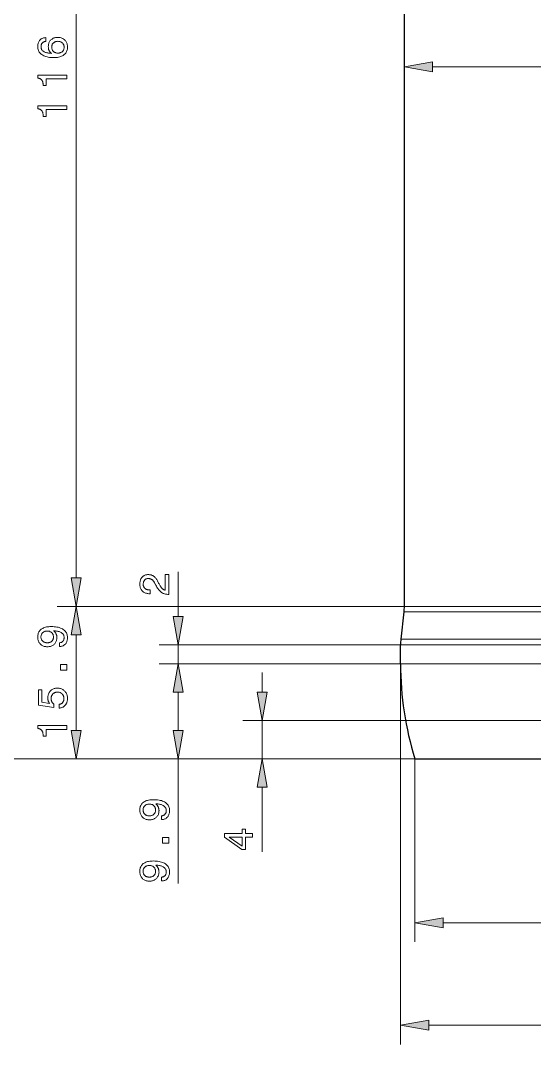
# Model space of a CAD drawing. Extents: x -99 to 297, y 0 to 420.
# Drawn here: x 35.1 to 88.7, y 102.8 to 209.6 of the extents above; entities that cross this region are included whole.
import ezdxf

# ---------------------------------------------------------------- set-up
doc = ezdxf.new("R2010")
doc.units = 0

msp = doc.modelspace()

# ---------------------------------------------------------------- linework, layer by layer
at = {"color": 7, "lineweight": 30}
for p, q in [((75.16, 148.48), (75.16, 264.98)), ((76.26, 132.58), (141.06, 132.58))]:
    msp.add_line(p, q, dxfattribs=at)
at = {"color": 7, "lineweight": 13}
for p, q in [((40.94, 151.44), (40.94, 262.03)), ((78.11, 204.72), (139.2, 204.72)), ((75.16, 148.48), (38.94, 148.48)), ((75.16, 148.48), (38.94, 148.48)), ((138.06, 148.48), (75.16, 148.48)), ((138.09, 147.9), (75.12, 147.9)), ((74.76, 144.48), (49.58, 144.48)), ((138.41, 144.48), (74.76, 144.48)), ((138.38, 145.07), (74.79, 145.07)), ((74.76, 142.48), (49.58, 142.48)), ((74.76, 142.48), (49.58, 142.48)), ((74.76, 142.48), (74.76, 102.81)), ((138.41, 142.48), (74.76, 142.48)), ((76.26, 132.58), (29.42, 132.58)), ((76.26, 132.58), (38.94, 132.58)), ((76.26, 132.58), (49.58, 132.58)), ((79.21, 115.5), (138.1, 115.5)), ((77.71, 104.81), (139.6, 104.81))]:
    msp.add_line(p, q, dxfattribs=at)
at = {"color": 7, "lineweight": 13, "ltscale": 0.116125}
msp.add_line((51.58, 147.44), (51.58, 152.08), dxfattribs=at)
at = {"color": 7, "lineweight": 30, "ltscale": 0.071415}
msp.add_line((75.12, 147.9), (74.79, 145.07), dxfattribs=at)
at = {"color": 7, "lineweight": 13, "ltscale": 0.249779}
msp.add_line((40.94, 135.54), (40.94, 145.53), dxfattribs=at)
at = {"color": 7, "lineweight": 13, "ltscale": 0.05}
msp.add_line((51.58, 142.48), (51.58, 144.48), dxfattribs=at)
at = {"color": 7, "lineweight": 30, "ltscale": 0.05}
msp.add_line((74.76, 142.48), (74.76, 144.48), dxfattribs=at)
at = {"color": 5, "lineweight": 13, "ltscale": 0.051139}
msp.add_line((60.32, 139.54), (60.32, 141.58), dxfattribs=at)
at = {"color": 7, "lineweight": 13, "ltscale": 0.099779}
msp.add_line((51.58, 135.54), (51.58, 139.53), dxfattribs=at)
at = {"color": 7, "lineweight": 13, "ltscale": 0.051139}
msp.add_line((51.58, 137.48), (51.58, 139.53), dxfattribs=at)
at = {"color": 5, "lineweight": 13}
msp.add_line((90.45, 136.58), (58.32, 136.58), dxfattribs=at)
at = {"color": 5, "lineweight": 13, "ltscale": 0.1}
msp.add_line((60.32, 132.58), (60.32, 136.58), dxfattribs=at)
at = {"color": 7, "lineweight": 13, "ltscale": 0.324704}
msp.add_line((51.58, 119.6), (51.58, 132.58), dxfattribs=at)
at = {"color": 5, "lineweight": 13, "ltscale": 0.448438}
msp.add_line((76.26, 132.58), (58.32, 132.58), dxfattribs=at)
at = {"color": 7, "lineweight": 13, "ltscale": 0.477174}
msp.add_line((76.26, 132.58), (76.26, 113.5), dxfattribs=at)
at = {"color": 5, "lineweight": 13, "ltscale": 0.168335}
msp.add_line((60.32, 122.9), (60.32, 129.63), dxfattribs=at)
at = {"color": 7, "lineweight": 13}
for points in [[(37.75, 207.77), (37.75, 207.37), (37.7, 207.37), (37.66, 207.36), (37.62, 207.35), (37.58, 207.33), (37.54, 207.32), (37.51, 207.3), (37.47, 207.28), (37.44, 207.26), (37.42, 207.24), (37.39, 207.21), (37.37, 207.18), (37.35, 207.15), (37.33, 207.12), (37.31, 207.08), (37.3, 207.04), (37.29, 207.01), (37.28, 206.96), (37.27, 206.92), (37.27, 206.88), (37.27, 206.83), (37.27, 206.76), (37.28, 206.7), (37.29, 206.64), (37.31, 206.59), (37.33, 206.54), (37.36, 206.49), (37.4, 206.44), (37.44, 206.4), (37.49, 206.36), (37.54, 206.32), (37.59, 206.29), (37.66, 206.26), (37.72, 206.23), (37.8, 206.21), (37.88, 206.19), (37.96, 206.17), (38.05, 206.15), (38.15, 206.14), (38.25, 206.13), (38.35, 206.12), (38.32, 206.15), (38.29, 206.17), (38.26, 206.2), (38.24, 206.23), (38.21, 206.26), (38.19, 206.29), (38.17, 206.32), (38.14, 206.36), (38.13, 206.39), (38.11, 206.43), (38.09, 206.47), (38.08, 206.5), (38.06, 206.54), (38.05, 206.58), (38.04, 206.62), (38.04, 206.66), (38.03, 206.7), (38.03, 206.75), (38.02, 206.79), (38.02, 206.84), (38.03, 206.92), (38.03, 207), (38.05, 207.08), (38.07, 207.15), (38.09, 207.22), (38.12, 207.29), (38.16, 207.35), (38.2, 207.42), (38.24, 207.47), (38.3, 207.53), (38.35, 207.58), (38.41, 207.62), (38.48, 207.66), (38.54, 207.7), (38.61, 207.73), (38.69, 207.75), (38.76, 207.77), (38.84, 207.78), (38.93, 207.79), (39.02, 207.79), (39.1, 207.79), (39.19, 207.78), (39.27, 207.77), (39.35, 207.75), (39.42, 207.72), (39.49, 207.69), (39.56, 207.66), (39.62, 207.61), (39.69, 207.57), (39.74, 207.51), (39.8, 207.45), (39.84, 207.39), (39.89, 207.33), (39.92, 207.26), (39.95, 207.19), (39.98, 207.11), (40, 207.03), (40.01, 206.95), (40.02, 206.86), (40.02, 206.78), (40.02, 206.67), (40.01, 206.57), (39.99, 206.48), (39.96, 206.39), (39.93, 206.31), (39.89, 206.23), (39.84, 206.16), (39.79, 206.09), (39.73, 206.03), (39.66, 205.97), (39.58, 205.91), (39.5, 205.87), (39.41, 205.82), (39.31, 205.79), (39.21, 205.76), (39.1, 205.73), (38.99, 205.71), (38.87, 205.7), (38.74, 205.69), (38.61, 205.69), (38.45, 205.69), (38.3, 205.7), (38.16, 205.71), (38.02, 205.74), (37.89, 205.76), (37.77, 205.79), (37.66, 205.83), (37.55, 205.88), (37.45, 205.93), (37.36, 205.99), (37.27, 206.05), (37.2, 206.11), (37.13, 206.19), (37.08, 206.26), (37.03, 206.34), (36.99, 206.43), (36.96, 206.52), (36.93, 206.62), (36.92, 206.72), (36.92, 206.82), (36.92, 206.91), (36.93, 206.99), (36.94, 207.06), (36.95, 207.14), (36.97, 207.2), (36.99, 207.27), (37.02, 207.33), (37.06, 207.39), (37.09, 207.45), (37.13, 207.5), (37.18, 207.54), (37.23, 207.59), (37.28, 207.63), (37.34, 207.66), (37.4, 207.69), (37.46, 207.71), (37.53, 207.73), (37.6, 207.75), (37.67, 207.76)], [(39.02, 207.38), (38.96, 207.37), (38.91, 207.37), (38.86, 207.36), (38.81, 207.35), (38.76, 207.34), (38.71, 207.32), (38.67, 207.3), (38.63, 207.27), (38.59, 207.24), (38.55, 207.21), (38.52, 207.18), (38.49, 207.14), (38.46, 207.11), (38.44, 207.07), (38.42, 207.03), (38.41, 206.98), (38.39, 206.94), (38.38, 206.89), (38.38, 206.84), (38.38, 206.79), (38.38, 206.73), (38.38, 206.68), (38.39, 206.62), (38.41, 206.57), (38.42, 206.52), (38.44, 206.48), (38.46, 206.44), (38.49, 206.4), (38.52, 206.36), (38.55, 206.33), (38.59, 206.29), (38.62, 206.26), (38.67, 206.24), (38.71, 206.22), (38.76, 206.2), (38.8, 206.18), (38.86, 206.17), (38.91, 206.16), (38.97, 206.16), (39.03, 206.16), (39.08, 206.16), (39.14, 206.16), (39.19, 206.17), (39.25, 206.18), (39.3, 206.2), (39.34, 206.22), (39.39, 206.24), (39.43, 206.26), (39.47, 206.29), (39.5, 206.32), (39.54, 206.36), (39.57, 206.39), (39.59, 206.43), (39.62, 206.47), (39.64, 206.52), (39.65, 206.56), (39.66, 206.61), (39.67, 206.66), (39.68, 206.72), (39.68, 206.77), (39.68, 206.82), (39.67, 206.87), (39.66, 206.92), (39.65, 206.97), (39.64, 207.02), (39.62, 207.06), (39.59, 207.1), (39.56, 207.14), (39.53, 207.17), (39.5, 207.21), (39.46, 207.24), (39.42, 207.27), (39.38, 207.29), (39.33, 207.32), (39.29, 207.33), (39.24, 207.35), (39.19, 207.36), (39.13, 207.37), (39.08, 207.37)], [(78.11, 205.25), (75.16, 204.72), (78.11, 204.2)], [(39.94, 203.46), (37.8, 203.46), (37.8, 202.76), (37.5, 202.76), (37.49, 202.83), (37.49, 202.9), (37.48, 202.97), (37.47, 203.03), (37.46, 203.09), (37.44, 203.15), (37.42, 203.2), (37.4, 203.25), (37.38, 203.29), (37.35, 203.33), (37.33, 203.37), (37.29, 203.4), (37.26, 203.43), (37.22, 203.46), (37.18, 203.48), (37.13, 203.5), (37.08, 203.52), (37.03, 203.53), (36.98, 203.55), (36.92, 203.56), (36.92, 203.85), (39.94, 203.85)], [(39.94, 200.26), (37.8, 200.26), (37.8, 199.56), (37.5, 199.56), (37.49, 199.63), (37.49, 199.71), (37.48, 199.77), (37.47, 199.84), (37.46, 199.9), (37.44, 199.95), (37.42, 200), (37.4, 200.05), (37.38, 200.09), (37.35, 200.13), (37.33, 200.17), (37.29, 200.2), (37.26, 200.23), (37.22, 200.26), (37.18, 200.28), (37.13, 200.3), (37.08, 200.32), (37.03, 200.34), (36.98, 200.35), (36.92, 200.36), (36.92, 200.65), (39.94, 200.65)], [(50.58, 149.73), (50.57, 149.73), (50.48, 149.73), (50.4, 149.74), (50.32, 149.75), (50.24, 149.76), (50.16, 149.78), (50.09, 149.81), (50.02, 149.83), (49.95, 149.86), (49.89, 149.9), (49.83, 149.94), (49.77, 149.98), (49.71, 150.03), (49.65, 150.09), (49.59, 150.16), (49.53, 150.23), (49.47, 150.31), (49.41, 150.39), (49.35, 150.48), (49.3, 150.58), (49.24, 150.68), (49.1, 150.94), (49.07, 150.98), (49.05, 151.03), (49.02, 151.07), (48.99, 151.1), (48.97, 151.14), (48.94, 151.17), (48.91, 151.2), (48.88, 151.23), (48.85, 151.25), (48.82, 151.27), (48.79, 151.29), (48.75, 151.31), (48.72, 151.33), (48.69, 151.34), (48.65, 151.35), (48.61, 151.36), (48.57, 151.37), (48.54, 151.38), (48.5, 151.38), (48.45, 151.38), (48.41, 151.38), (48.36, 151.37), (48.32, 151.37), (48.28, 151.35), (48.24, 151.34), (48.2, 151.32), (48.17, 151.3), (48.13, 151.28), (48.1, 151.25), (48.07, 151.22), (48.04, 151.18), (48.02, 151.15), (47.99, 151.11), (47.98, 151.07), (47.96, 151.03), (47.95, 150.98), (47.94, 150.93), (47.93, 150.88), (47.92, 150.83), (47.92, 150.78), (47.92, 150.73), (47.93, 150.67), (47.94, 150.63), (47.95, 150.58), (47.97, 150.54), (47.99, 150.49), (48.01, 150.45), (48.04, 150.42), (48.07, 150.38), (48.11, 150.35), (48.15, 150.32), (48.19, 150.29), (48.23, 150.27), (48.28, 150.25), (48.33, 150.23), (48.38, 150.22), (48.44, 150.21), (48.49, 150.2), (48.56, 150.19), (48.62, 150.19), (48.65, 150.19), (48.65, 149.8), (48.59, 149.8), (48.5, 149.8), (48.41, 149.81), (48.33, 149.83), (48.25, 149.84), (48.17, 149.87), (48.1, 149.9), (48.03, 149.93), (47.96, 149.97), (47.9, 150.02), (47.84, 150.07), (47.79, 150.13), (47.74, 150.19), (47.7, 150.25), (47.66, 150.32), (47.63, 150.39), (47.61, 150.46), (47.59, 150.54), (47.58, 150.63), (47.57, 150.71), (47.56, 150.8), (47.57, 150.89), (47.57, 150.97), (47.59, 151.05), (47.6, 151.13), (47.63, 151.2), (47.65, 151.27), (47.69, 151.34), (47.72, 151.4), (47.76, 151.46), (47.81, 151.52), (47.86, 151.57), (47.92, 151.62), (47.97, 151.66), (48.03, 151.69), (48.1, 151.72), (48.16, 151.75), (48.23, 151.77), (48.3, 151.78), (48.38, 151.79), (48.46, 151.79), (48.52, 151.79), (48.58, 151.78), (48.64, 151.78), (48.69, 151.77), (48.75, 151.75), (48.8, 151.73), (48.85, 151.71), (48.91, 151.69), (48.95, 151.66), (49, 151.63), (49.05, 151.6), (49.09, 151.56), (49.14, 151.52), (49.18, 151.48), (49.22, 151.43), (49.26, 151.38), (49.3, 151.32), (49.33, 151.27), (49.37, 151.21), (49.41, 151.14), (49.53, 150.89), (49.57, 150.82), (49.61, 150.75), (49.64, 150.69), (49.68, 150.63), (49.71, 150.58), (49.75, 150.53), (49.78, 150.48), (49.81, 150.44), (49.84, 150.4), (49.87, 150.37), (49.9, 150.34), (49.94, 150.31), (49.97, 150.29), (50, 150.26), (50.03, 150.24), (50.07, 150.22), (50.1, 150.2), (50.14, 150.19), (50.18, 150.17), (50.21, 150.16), (50.21, 151.79), (50.58, 151.79)], [(40.41, 151.44), (40.94, 148.48), (41.46, 151.44)], [(41.46, 145.53), (40.94, 148.48), (40.41, 145.53)], [(51.06, 147.44), (51.58, 144.48), (52.1, 147.44)], [(39.19, 144.29), (39.19, 144.69), (39.24, 144.69), (39.28, 144.7), (39.32, 144.71), (39.36, 144.72), (39.39, 144.73), (39.43, 144.75), (39.46, 144.77), (39.49, 144.79), (39.52, 144.82), (39.55, 144.84), (39.57, 144.87), (39.59, 144.9), (39.61, 144.94), (39.63, 144.97), (39.64, 145.01), (39.65, 145.05), (39.66, 145.09), (39.67, 145.14), (39.67, 145.18), (39.67, 145.23), (39.67, 145.29), (39.66, 145.36), (39.65, 145.41), (39.63, 145.47), (39.61, 145.52), (39.58, 145.57), (39.54, 145.61), (39.5, 145.66), (39.45, 145.7), (39.4, 145.73), (39.35, 145.77), (39.28, 145.8), (39.22, 145.83), (39.14, 145.85), (39.06, 145.87), (38.98, 145.89), (38.89, 145.91), (38.79, 145.92), (38.69, 145.93), (38.58, 145.94), (38.62, 145.91), (38.65, 145.89), (38.68, 145.86), (38.7, 145.83), (38.73, 145.8), (38.75, 145.77), (38.78, 145.73), (38.8, 145.7), (38.82, 145.67), (38.83, 145.63), (38.85, 145.59), (38.86, 145.56), (38.88, 145.52), (38.89, 145.48), (38.9, 145.44), (38.9, 145.4), (38.91, 145.36), (38.91, 145.31), (38.92, 145.27), (38.92, 145.23), (38.91, 145.14), (38.91, 145.06), (38.89, 144.98), (38.87, 144.91), (38.85, 144.84), (38.82, 144.77), (38.78, 144.71), (38.74, 144.65), (38.7, 144.59), (38.64, 144.53), (38.59, 144.48), (38.53, 144.44), (38.47, 144.4), (38.4, 144.36), (38.33, 144.33), (38.25, 144.31), (38.18, 144.29), (38.1, 144.28), (38.01, 144.27), (37.92, 144.27), (37.84, 144.27), (37.75, 144.28), (37.67, 144.29), (37.59, 144.31), (37.52, 144.34), (37.45, 144.37), (37.38, 144.41), (37.31, 144.45), (37.25, 144.5), (37.2, 144.55), (37.14, 144.61), (37.1, 144.67), (37.05, 144.73), (37.02, 144.8), (36.99, 144.87), (36.96, 144.95), (36.94, 145.03), (36.93, 145.11), (36.92, 145.2), (36.92, 145.29), (36.92, 145.39), (36.93, 145.49), (36.95, 145.58), (36.98, 145.67), (37.01, 145.75), (37.05, 145.83), (37.1, 145.9), (37.15, 145.97), (37.21, 146.03), (37.28, 146.09), (37.36, 146.14), (37.44, 146.19), (37.53, 146.23), (37.62, 146.27), (37.73, 146.3), (37.84, 146.33), (37.95, 146.35), (38.07, 146.36), (38.2, 146.37), (38.33, 146.37), (38.49, 146.37), (38.64, 146.36), (38.79, 146.34), (38.92, 146.32), (39.05, 146.3), (39.17, 146.26), (39.29, 146.22), (39.39, 146.18), (39.49, 146.13), (39.58, 146.07), (39.67, 146.01), (39.74, 145.94), (39.81, 145.87), (39.86, 145.79), (39.91, 145.71), (39.95, 145.63), (39.98, 145.53), (40, 145.44), (40.02, 145.33), (40.02, 145.23), (40.02, 145.14), (40.01, 145.06), (40, 144.99), (39.99, 144.91), (39.97, 144.84), (39.94, 144.78), (39.91, 144.71), (39.88, 144.65), (39.84, 144.6), (39.8, 144.55), (39.75, 144.5), (39.7, 144.46), (39.65, 144.42), (39.59, 144.38), (39.53, 144.36), (39.47, 144.33), (39.41, 144.32), (39.34, 144.3), (39.27, 144.3)], [(37.92, 144.69), (37.98, 144.69), (38.03, 144.69), (38.08, 144.7), (38.13, 144.71), (38.18, 144.73), (38.23, 144.74), (38.27, 144.76), (38.31, 144.79), (38.35, 144.82), (38.39, 144.85), (38.42, 144.88), (38.45, 144.92), (38.47, 144.95), (38.5, 144.99), (38.52, 145.03), (38.53, 145.08), (38.54, 145.12), (38.55, 145.17), (38.56, 145.22), (38.56, 145.27), (38.56, 145.33), (38.55, 145.39), (38.54, 145.44), (38.53, 145.49), (38.52, 145.54), (38.5, 145.58), (38.47, 145.62), (38.45, 145.66), (38.42, 145.7), (38.39, 145.74), (38.35, 145.77), (38.31, 145.8), (38.27, 145.82), (38.23, 145.84), (38.18, 145.86), (38.14, 145.88), (38.08, 145.89), (38.03, 145.9), (37.97, 145.9), (37.92, 145.9), (37.86, 145.9), (37.8, 145.9), (37.75, 145.89), (37.69, 145.88), (37.65, 145.86), (37.6, 145.84), (37.55, 145.82), (37.51, 145.8), (37.47, 145.77), (37.44, 145.74), (37.4, 145.7), (37.37, 145.67), (37.35, 145.63), (37.32, 145.58), (37.3, 145.54), (37.29, 145.49), (37.27, 145.45), (37.27, 145.4), (37.26, 145.34), (37.26, 145.29), (37.26, 145.23), (37.27, 145.18), (37.27, 145.13), (37.29, 145.09), (37.3, 145.04), (37.32, 145), (37.35, 144.96), (37.38, 144.92), (37.41, 144.89), (37.44, 144.85), (37.48, 144.82), (37.52, 144.79), (37.56, 144.77), (37.6, 144.75), (37.65, 144.73), (37.7, 144.71), (37.75, 144.7), (37.81, 144.69), (37.86, 144.69)], [(39.94, 141.83), (39.29, 141.83), (39.29, 142.43), (39.94, 142.43)], [(52.1, 139.53), (51.58, 142.48), (51.06, 139.53)], [(52.1, 139.53), (51.58, 142.48), (51.06, 139.53)], [(39.15, 137.86), (39.15, 138.26), (39.2, 138.27), (39.24, 138.28), (39.28, 138.3), (39.32, 138.31), (39.36, 138.33), (39.4, 138.35), (39.43, 138.37), (39.46, 138.4), (39.49, 138.43), (39.52, 138.46), (39.54, 138.49), (39.57, 138.53), (39.59, 138.56), (39.6, 138.6), (39.62, 138.64), (39.63, 138.68), (39.64, 138.72), (39.65, 138.77), (39.65, 138.82), (39.65, 138.87), (39.65, 138.92), (39.64, 138.98), (39.63, 139.04), (39.62, 139.09), (39.61, 139.14), (39.59, 139.18), (39.56, 139.23), (39.53, 139.27), (39.5, 139.31), (39.47, 139.35), (39.43, 139.38), (39.39, 139.42), (39.35, 139.44), (39.3, 139.47), (39.26, 139.49), (39.21, 139.5), (39.15, 139.52), (39.1, 139.53), (39.04, 139.53), (38.98, 139.53), (38.93, 139.53), (38.87, 139.53), (38.81, 139.52), (38.76, 139.5), (38.71, 139.49), (38.66, 139.47), (38.62, 139.44), (38.58, 139.42), (38.54, 139.39), (38.5, 139.35), (38.46, 139.31), (38.43, 139.27), (38.41, 139.23), (38.38, 139.19), (38.36, 139.14), (38.35, 139.09), (38.33, 139.04), (38.32, 138.98), (38.32, 138.93), (38.32, 138.87), (38.32, 138.83), (38.32, 138.8), (38.32, 138.76), (38.33, 138.73), (38.33, 138.7), (38.34, 138.67), (38.35, 138.64), (38.36, 138.6), (38.37, 138.57), (38.39, 138.55), (38.4, 138.52), (38.42, 138.49), (38.43, 138.46), (38.45, 138.44), (38.47, 138.41), (38.49, 138.39), (38.52, 138.36), (38.54, 138.34), (38.57, 138.32), (38.59, 138.29), (38.59, 137.95), (37, 138.19), (37, 139.79), (37.36, 139.79), (37.36, 138.48), (38.16, 138.35), (38.15, 138.38), (38.13, 138.4), (38.11, 138.42), (38.1, 138.45), (38.08, 138.47), (38.07, 138.5), (38.05, 138.52), (38.04, 138.55), (38.03, 138.58), (38.02, 138.61), (38.01, 138.64), (38, 138.67), (38, 138.7), (37.99, 138.73), (37.98, 138.76), (37.98, 138.79), (37.98, 138.83), (37.97, 138.86), (37.97, 138.89), (37.97, 138.93), (37.97, 139.02), (37.98, 139.11), (38, 139.19), (38.01, 139.27), (38.04, 139.34), (38.07, 139.42), (38.11, 139.49), (38.15, 139.55), (38.19, 139.61), (38.25, 139.67), (38.3, 139.72), (38.36, 139.77), (38.42, 139.82), (38.49, 139.85), (38.56, 139.88), (38.64, 139.91), (38.71, 139.93), (38.79, 139.94), (38.88, 139.95), (38.96, 139.95), (39.06, 139.95), (39.15, 139.94), (39.23, 139.93), (39.31, 139.91), (39.39, 139.88), (39.47, 139.85), (39.54, 139.81), (39.6, 139.76), (39.67, 139.71), (39.73, 139.65), (39.78, 139.59), (39.83, 139.53), (39.88, 139.46), (39.92, 139.39), (39.95, 139.31), (39.98, 139.23), (40, 139.15), (40.01, 139.06), (40.02, 138.97), (40.02, 138.88), (40.02, 138.79), (40.01, 138.71), (40, 138.64), (39.98, 138.56), (39.96, 138.49), (39.94, 138.42), (39.9, 138.36), (39.87, 138.29), (39.83, 138.23), (39.78, 138.17), (39.73, 138.12), (39.68, 138.07), (39.63, 138.03), (39.57, 137.99), (39.51, 137.96), (39.44, 137.93), (39.37, 137.9), (39.3, 137.89), (39.23, 137.87)], [(39.94, 135.66), (37.8, 135.66), (37.8, 134.96), (37.5, 134.96), (37.49, 135.03), (37.49, 135.1), (37.48, 135.17), (37.47, 135.24), (37.46, 135.29), (37.44, 135.35), (37.42, 135.4), (37.4, 135.45), (37.38, 135.49), (37.35, 135.53), (37.33, 135.57), (37.29, 135.6), (37.26, 135.63), (37.22, 135.66), (37.18, 135.68), (37.13, 135.7), (37.08, 135.72), (37.03, 135.74), (36.98, 135.75), (36.92, 135.76), (36.92, 136.05), (39.94, 136.05)], [(40.41, 135.54), (40.94, 132.58), (41.46, 135.54)], [(51.06, 135.54), (51.58, 132.58), (52.1, 135.54)], [(49.84, 126.26), (49.84, 126.65), (49.89, 126.66), (49.93, 126.66), (49.97, 126.67), (50.01, 126.68), (50.04, 126.7), (50.08, 126.71), (50.11, 126.73), (50.14, 126.75), (50.17, 126.78), (50.19, 126.81), (50.22, 126.84), (50.24, 126.87), (50.26, 126.9), (50.27, 126.94), (50.29, 126.97), (50.3, 127.01), (50.31, 127.05), (50.31, 127.1), (50.32, 127.14), (50.32, 127.19), (50.32, 127.26), (50.31, 127.32), (50.3, 127.38), (50.28, 127.43), (50.25, 127.48), (50.22, 127.53), (50.19, 127.58), (50.15, 127.62), (50.1, 127.66), (50.05, 127.7), (49.99, 127.73), (49.93, 127.76), (49.86, 127.79), (49.79, 127.81), (49.71, 127.83), (49.63, 127.85), (49.54, 127.87), (49.44, 127.88), (49.34, 127.89), (49.23, 127.9), (49.26, 127.87), (49.29, 127.85), (49.32, 127.82), (49.35, 127.79), (49.38, 127.76), (49.4, 127.73), (49.42, 127.7), (49.44, 127.66), (49.46, 127.63), (49.48, 127.59), (49.5, 127.56), (49.51, 127.52), (49.52, 127.48), (49.53, 127.44), (49.54, 127.4), (49.55, 127.36), (49.56, 127.32), (49.56, 127.28), (49.56, 127.23), (49.57, 127.19), (49.56, 127.1), (49.55, 127.02), (49.54, 126.95), (49.52, 126.87), (49.5, 126.8), (49.47, 126.73), (49.43, 126.67), (49.39, 126.61), (49.34, 126.55), (49.29, 126.5), (49.24, 126.45), (49.18, 126.4), (49.11, 126.36), (49.05, 126.33), (48.98, 126.3), (48.9, 126.27), (48.82, 126.25), (48.74, 126.24), (48.66, 126.23), (48.57, 126.23), (48.48, 126.23), (48.4, 126.24), (48.32, 126.26), (48.24, 126.28), (48.17, 126.3), (48.09, 126.33), (48.03, 126.37), (47.96, 126.41), (47.9, 126.46), (47.84, 126.51), (47.79, 126.57), (47.74, 126.63), (47.7, 126.7), (47.67, 126.77), (47.63, 126.84), (47.61, 126.91), (47.59, 126.99), (47.58, 127.07), (47.57, 127.16), (47.56, 127.25), (47.57, 127.35), (47.58, 127.45), (47.6, 127.54), (47.62, 127.63), (47.66, 127.71), (47.7, 127.79), (47.74, 127.86), (47.8, 127.93), (47.86, 128), (47.93, 128.05), (48.01, 128.11), (48.09, 128.15), (48.18, 128.2), (48.27, 128.23), (48.37, 128.26), (48.48, 128.29), (48.6, 128.31), (48.72, 128.32), (48.85, 128.33), (48.98, 128.33), (49.14, 128.33), (49.29, 128.32), (49.43, 128.31), (49.57, 128.29), (49.7, 128.26), (49.82, 128.23), (49.93, 128.19), (50.04, 128.14), (50.14, 128.09), (50.23, 128.04), (50.31, 127.97), (50.39, 127.91), (50.46, 127.83), (50.51, 127.76), (50.56, 127.68), (50.6, 127.59), (50.63, 127.5), (50.65, 127.4), (50.67, 127.3), (50.67, 127.19), (50.67, 127.1), (50.66, 127.02), (50.65, 126.95), (50.63, 126.88), (50.61, 126.81), (50.59, 126.74), (50.56, 126.68), (50.53, 126.62), (50.49, 126.56), (50.44, 126.51), (50.4, 126.46), (50.35, 126.42), (50.3, 126.38), (50.24, 126.35), (50.18, 126.32), (50.12, 126.3), (50.05, 126.28), (49.99, 126.27), (49.92, 126.26)], [(48.57, 126.65), (48.63, 126.65), (48.68, 126.65), (48.73, 126.66), (48.78, 126.67), (48.83, 126.69), (48.88, 126.71), (48.92, 126.73), (48.96, 126.75), (49, 126.78), (49.03, 126.81), (49.07, 126.84), (49.1, 126.88), (49.12, 126.92), (49.14, 126.96), (49.16, 127), (49.18, 127.04), (49.19, 127.09), (49.2, 127.13), (49.21, 127.18), (49.21, 127.24), (49.21, 127.29), (49.2, 127.35), (49.19, 127.4), (49.18, 127.45), (49.16, 127.5), (49.15, 127.54), (49.12, 127.59), (49.1, 127.63), (49.07, 127.66), (49.04, 127.7), (49, 127.73), (48.96, 127.76), (48.92, 127.78), (48.88, 127.81), (48.83, 127.83), (48.78, 127.84), (48.73, 127.85), (48.68, 127.86), (48.62, 127.87), (48.56, 127.87), (48.5, 127.87), (48.45, 127.86), (48.39, 127.85), (48.34, 127.84), (48.29, 127.83), (48.25, 127.81), (48.2, 127.78), (48.16, 127.76), (48.12, 127.73), (48.08, 127.7), (48.05, 127.66), (48.02, 127.63), (47.99, 127.59), (47.97, 127.55), (47.95, 127.5), (47.93, 127.46), (47.92, 127.41), (47.91, 127.36), (47.91, 127.3), (47.91, 127.25), (47.91, 127.2), (47.91, 127.15), (47.92, 127.1), (47.94, 127.05), (47.95, 127.01), (47.97, 126.96), (48, 126.92), (48.02, 126.88), (48.05, 126.85), (48.09, 126.81), (48.13, 126.78), (48.17, 126.75), (48.21, 126.73), (48.25, 126.71), (48.3, 126.69), (48.35, 126.67), (48.4, 126.66), (48.45, 126.66), (48.51, 126.65)], [(50.58, 123.8), (49.94, 123.8), (49.94, 124.39), (50.58, 124.39)], [(49.84, 119.86), (49.84, 120.26), (49.89, 120.26), (49.93, 120.27), (49.97, 120.27), (50.01, 120.29), (50.04, 120.3), (50.08, 120.32), (50.11, 120.34), (50.14, 120.36), (50.17, 120.38), (50.19, 120.41), (50.22, 120.44), (50.24, 120.47), (50.26, 120.5), (50.27, 120.54), (50.29, 120.58), (50.3, 120.62), (50.31, 120.66), (50.31, 120.7), (50.32, 120.75), (50.32, 120.8), (50.32, 120.86), (50.31, 120.92), (50.3, 120.98), (50.28, 121.03), (50.25, 121.09), (50.22, 121.14), (50.19, 121.18), (50.15, 121.22), (50.1, 121.26), (50.05, 121.3), (49.99, 121.33), (49.93, 121.36), (49.86, 121.39), (49.79, 121.42), (49.71, 121.44), (49.63, 121.46), (49.54, 121.47), (49.44, 121.49), (49.34, 121.5), (49.23, 121.5), (49.26, 121.48), (49.29, 121.45), (49.32, 121.42), (49.35, 121.39), (49.38, 121.36), (49.4, 121.33), (49.42, 121.3), (49.44, 121.27), (49.46, 121.23), (49.48, 121.2), (49.5, 121.16), (49.51, 121.12), (49.52, 121.08), (49.53, 121.04), (49.54, 121), (49.55, 120.96), (49.56, 120.92), (49.56, 120.88), (49.56, 120.84), (49.57, 120.79), (49.56, 120.71), (49.55, 120.63), (49.54, 120.55), (49.52, 120.48), (49.5, 120.41), (49.47, 120.34), (49.43, 120.27), (49.39, 120.21), (49.34, 120.16), (49.29, 120.1), (49.24, 120.05), (49.18, 120), (49.11, 119.96), (49.05, 119.93), (48.98, 119.9), (48.9, 119.88), (48.82, 119.86), (48.74, 119.85), (48.66, 119.84), (48.57, 119.83), (48.48, 119.84), (48.4, 119.85), (48.32, 119.86), (48.24, 119.88), (48.17, 119.91), (48.09, 119.94), (48.03, 119.97), (47.96, 120.01), (47.9, 120.06), (47.84, 120.12), (47.79, 120.17), (47.74, 120.24), (47.7, 120.3), (47.67, 120.37), (47.63, 120.44), (47.61, 120.52), (47.59, 120.6), (47.58, 120.68), (47.57, 120.76), (47.56, 120.85), (47.57, 120.96), (47.58, 121.05), (47.6, 121.15), (47.62, 121.23), (47.66, 121.32), (47.7, 121.39), (47.74, 121.47), (47.8, 121.54), (47.86, 121.6), (47.93, 121.66), (48.01, 121.71), (48.09, 121.76), (48.18, 121.8), (48.27, 121.84), (48.37, 121.87), (48.48, 121.89), (48.6, 121.91), (48.72, 121.93), (48.85, 121.93), (48.98, 121.94), (49.14, 121.93), (49.29, 121.92), (49.43, 121.91), (49.57, 121.89), (49.7, 121.86), (49.82, 121.83), (49.93, 121.79), (50.04, 121.75), (50.14, 121.7), (50.23, 121.64), (50.31, 121.58), (50.39, 121.51), (50.46, 121.44), (50.51, 121.36), (50.56, 121.28), (50.6, 121.19), (50.63, 121.1), (50.65, 121), (50.67, 120.9), (50.67, 120.79), (50.67, 120.71), (50.66, 120.63), (50.65, 120.55), (50.63, 120.48), (50.61, 120.41), (50.59, 120.34), (50.56, 120.28), (50.53, 120.22), (50.49, 120.17), (50.44, 120.11), (50.4, 120.06), (50.35, 120.02), (50.3, 119.98), (50.24, 119.95), (50.18, 119.92), (50.12, 119.9), (50.05, 119.88), (49.99, 119.87), (49.92, 119.86)], [(48.57, 120.25), (48.63, 120.25), (48.68, 120.26), (48.73, 120.27), (48.78, 120.28), (48.83, 120.29), (48.88, 120.31), (48.92, 120.33), (48.96, 120.36), (49, 120.38), (49.03, 120.41), (49.07, 120.45), (49.1, 120.48), (49.12, 120.52), (49.14, 120.56), (49.16, 120.6), (49.18, 120.64), (49.19, 120.69), (49.2, 120.74), (49.21, 120.79), (49.21, 120.84), (49.21, 120.9), (49.2, 120.95), (49.19, 121.01), (49.18, 121.06), (49.16, 121.1), (49.15, 121.15), (49.12, 121.19), (49.1, 121.23), (49.07, 121.27), (49.04, 121.3), (49, 121.33), (48.96, 121.36), (48.92, 121.39), (48.88, 121.41), (48.83, 121.43), (48.78, 121.44), (48.73, 121.46), (48.68, 121.46), (48.62, 121.47), (48.56, 121.47), (48.5, 121.47), (48.45, 121.46), (48.39, 121.46), (48.34, 121.44), (48.29, 121.43), (48.25, 121.41), (48.2, 121.39), (48.16, 121.36), (48.12, 121.33), (48.08, 121.3), (48.05, 121.27), (48.02, 121.23), (47.99, 121.19), (47.97, 121.15), (47.95, 121.11), (47.93, 121.06), (47.92, 121.01), (47.91, 120.96), (47.91, 120.91), (47.91, 120.85), (47.91, 120.8), (47.91, 120.75), (47.92, 120.7), (47.94, 120.65), (47.95, 120.61), (47.97, 120.57), (48, 120.53), (48.02, 120.49), (48.05, 120.45), (48.09, 120.42), (48.13, 120.39), (48.17, 120.36), (48.21, 120.33), (48.25, 120.31), (48.3, 120.29), (48.35, 120.28), (48.4, 120.27), (48.45, 120.26), (48.51, 120.25)], [(79.21, 116.02), (76.26, 115.5), (79.21, 114.98)], [(77.71, 105.33), (74.76, 104.81), (77.71, 104.29)]]:
    msp.add_lwpolyline(points, close=True, dxfattribs=at)
at = {"color": 5, "lineweight": 13}
for points in [[(59.8, 139.54), (60.32, 136.58), (60.84, 139.54)], [(60.84, 129.63), (60.32, 132.58), (59.8, 129.63)], [(59.32, 124.43), (58.58, 124.43), (58.58, 123.12), (58.2, 123.12), (56.39, 124.43), (56.39, 124.82), (58.23, 124.82), (58.23, 125.25), (58.58, 125.25), (58.58, 124.82), (59.32, 124.82)], [(58.23, 123.48), (58.23, 124.43), (56.89, 124.43)]]:
    msp.add_lwpolyline(points, close=True, dxfattribs=at)
at = {"color": 7, "lineweight": 30}
for centre, radius, start, end in [((70.16, 148.48), 5, 353.3231, 359.9994), ((79.76, 144.48), 5, 173.3231, 179.9994), ((108.18, 142.48), 33.42, 180, 197.2313)]:
    msp.add_arc(centre, radius, start, end, dxfattribs=at)
at = {"color": 7, "lineweight": 13}
for points in [[(78.11, 205.25), (75.16, 204.72), (78.11, 205.25), (78.11, 204.2)], [(40.41, 151.44), (40.94, 148.48), (40.41, 151.44), (41.46, 151.44)], [(41.46, 145.53), (40.94, 148.48), (41.46, 145.53), (40.41, 145.53)], [(51.06, 147.44), (51.58, 144.48), (51.06, 147.44), (52.1, 147.44)], [(52.1, 139.53), (51.58, 142.48), (52.1, 139.53), (51.06, 139.53)], [(52.1, 139.53), (51.58, 142.48), (52.1, 139.53), (51.06, 139.53)], [(40.41, 135.54), (40.94, 132.58), (40.41, 135.54), (41.46, 135.54)], [(51.06, 135.54), (51.58, 132.58), (51.06, 135.54), (52.1, 135.54)], [(79.21, 116.02), (76.26, 115.5), (79.21, 116.02), (79.21, 114.98)], [(77.71, 105.33), (74.76, 104.81), (77.71, 105.33), (77.71, 104.29)]]:
    msp.add_solid(points, dxfattribs=at)
at = {"color": 5, "lineweight": 13}
for points in [[(59.8, 139.54), (60.32, 136.58), (59.8, 139.54), (60.84, 139.54)], [(60.84, 129.63), (60.32, 132.58), (60.84, 129.63), (59.8, 129.63)]]:
    msp.add_solid(points, dxfattribs=at)

doc.saveas('drawing.dxf')
